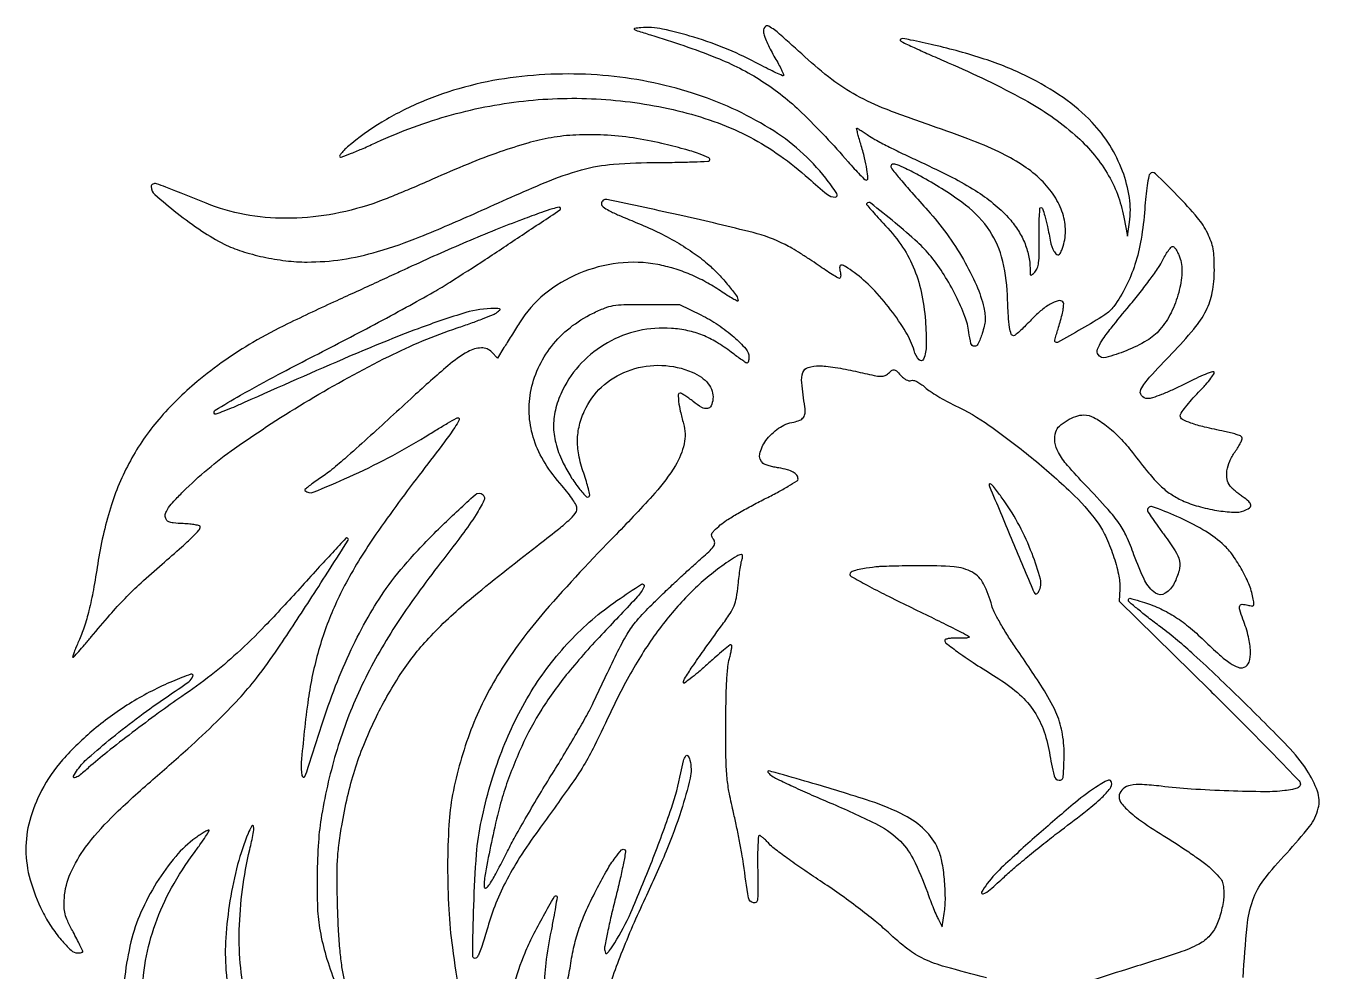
# Model space of a CAD drawing. Extents: x 275 to 749, y 178 to 845.
# Drawn here: x 275.1 to 748.9, y 499.3 to 845.5 of the extents above; entities that cross this region are included whole.
import ezdxf

# ---------------------------------------------------------------- set-up
doc = ezdxf.new("R2010")
doc.units = 0

msp = doc.modelspace()

# ---------------------------------------------------------------- linework, layer by layer
for points in [[(545.361865, 842.940676, 0.045216), (545.827551, 841.367316, 0.012557), (546.838253, 838.998272, 0.012569), (548.122887, 836.362464, 0.012873), (549.528653, 833.815798, -0.007966), (550.859913, 831.459075, -0.012787), (551.910966, 829.403648, -0.006551), (552.712972, 827.673287, -0.311067), (552.646631, 827.313298, -0.310459), (552.272681, 827.243956, -0.003677), (549.883803, 828.328155, -0.009447), (547.089327, 829.685978, -0.00584), (543.854842, 831.381715, 0.025977), (532.346191, 836.836534, 0.02281), (519.828697, 841.335812, 0.023019), (508.30007, 844.321567, 0.073608), (500.391852, 844.800099, 0.015205), (498.140296, 844.535634, 0.672799), (498.058175, 844.198586, 0.081344), (499.01243, 843.722248, 0.001767), (504, 842.195133, -0.020223), (528.070671, 833.841867, -0.049212), (544.779863, 825.294964, -0.050105), (559.320724, 813.744519, -0.021632), (576.314575, 795.725646, 0.006931), (578.606047, 793.148223, 0.010483), (580.677432, 790.975658, 0.005548), (582.466714, 789.215569, 0.193896), (583.001705, 789, 0.434216), (583.601134, 789.641517, 0.021176), (583.244607, 792.865109, 0.023123), (582.385132, 797.132709, 0.012839), (580.965292, 802.25, -0.005149), (580.316769, 804.455149, -0.008792), (579.826766, 806.310938, -0.003224), (579.454128, 807.873427, -0.482582), (579.554729, 808, -0.138434), (579.793856, 807.9325, -0.002003), (581.061554, 807.147848, -0.005336), (582.52684, 806.210878, -0.003474), (584.199868, 805.099058, 0.026072), (586.72206, 803.582536, 0.004968), (591.473863, 801.113012, 0.005288), (597.08641, 798.340847, 0.004839), (602.92392, 795.603203, -0.010321), (614.535207, 790.001705, -0.023485), (622.998019, 785.188904, -0.030092), (629.520394, 780.490897, -0.036504), (634.995386, 775.31467, -0.040346), (638.369675, 770.965307, -0.043757), (640.898891, 766.242987, -0.045896), (642.470831, 761.378005, -0.055255), (643, 756.604213, 0.007626), (643.02949, 754.670828, 0.231585), (643.249436, 754.254118, 0.354148), (643.639361, 754.273916, 0.013973), (644.75, 755.328268, 0.107889), (645.654494, 756.744071, 0.057912), (646.145272, 758.768322, 0.029505), (646.35042, 762.011398, 0.005356), (646.311023, 768.042554, -0.00718), (646.298903, 772.244018, -0.01195), (646.424084, 775.78125, -0.005614), (646.629822, 778.69458, -0.390473), (646.961282, 779, -0.320687), (647.574668, 778.561495, -0.014037), (648.399863, 775.907227, -0.015649), (649.353515, 772.044646, -0.005174), (650.516595, 766.319098, 0.03012), (650.848553, 765.020591, 0.028667), (651.338524, 763.749139, 0.029893), (651.902856, 762.678038, 0.083541), (652.455299, 762.037099, 0.114804), (653.157872, 761.6854, 0.240039), (653.736862, 761.824424, 0.112754), (654.27096, 762.542642, 0.01986), (654.89102, 764.117224, 0.084055), (655.94201, 770.324956, 0.076261), (654.95507, 776.757993, 0.069592), (651.945065, 783.095319, 0.053522), (647.06828, 789.012328, 0.046568), (640.760553, 794.128428, 0.032396), (632.81312, 798.717172, 0.023569), (622.049307, 803.417584, 0.008978), (606.648529, 808.980766, -0.010759), (590.247699, 814.971329, -0.031913), (579.392841, 820.022374, -0.038386), (570.408155, 825.858443, -0.022055), (560.5, 834.151628, 0.004263), (551.234609, 842.484848, 0.049523), (547.284151, 845.334978, 0.392785), (545.780761, 844.994814, 0.201963)], [(595.55143, 840.04857, 0.08703), (596.354083, 839.485456, 0.001602), (601.069833, 837.29439, 0.003899), (606.609916, 834.794045, 0.00259), (613.00143, 832.008691, -0.022843), (640.870482, 818.495752, -0.055927), (659.537983, 805.479526, -0.076501), (671.205021, 791.556452, -0.089708), (677.359124, 775.49113), (678.68111, 768.5), (679.412898, 773.593716, 0.072954), (679.386261, 782.589228, 0.052579), (676.86363, 792.319447, 0.050032), (672.172107, 801.819386, 0.050907), (665.710266, 810.138159, 0.050126), (655.113357, 819.218584, 0.038551), (641.970605, 826.941278, 0.034266), (626.226592, 833.333656, 0.024142), (607.800966, 838.41139, 0.001269), (599.236703, 840.309378, 0.020675), (596.336955, 840.819714, 0.210828), (595.575402, 840.598495, 0.439968)], [(452.584979, 826.444054, 0.032087), (435.778043, 823.046524, 0.034354), (419.935298, 817.579335, 0.0356), (405.527142, 810.221524, 0.040865), (393, 801.183339, 0.018372), (391.703562, 799.991404, 0.030415), (390.712864, 798.883976, 0.031669), (390.080179, 797.970383, 0.341575), (390.1289, 797.551979, 0.297401), (390.679746, 797.429708, 0.003413), (394.353947, 798.840183, 0.009021), (398.649275, 800.612857, 0.005598), (403.6289, 802.840448, -0.040369), (431.071191, 812.89321, -0.042844), (459.231642, 818.157738, -0.043303), (487.598403, 818.515966, -0.043075), (515.654692, 813.987685, -0.027176), (528.706356, 809.943822, -0.03261), (540.444135, 804.70216, -0.032785), (551.348945, 798.005304, -0.027995), (561.904977, 789.603351, 0.011185), (568.731271, 783.784842, 0.176952), (571.568651, 782.802751, 0.592875), (572.23191, 784.066215, 0.020497), (568.135279, 789.709644, 0.087996), (547.627283, 807.928696, 0.060829), (519.33642, 820.879967, 0.056601), (486.50724, 827.354588, 0.054291)], [(467.496033, 804.519056, 0.026057), (458.969229, 802.548634, 0.014315), (448.757058, 799.301836, 0.012525), (437.104044, 794.895589, 0.008651), (424.135555, 789.35358, -0.004248), (418.052095, 786.690256, -0.003855), (411.724386, 784.041351, -0.00386), (406.025599, 781.7584, -0.01236), (402.179276, 780.360534, -0.038504), (386.211849, 776.336097, -0.043091), (370.410609, 775.008878, -0.044993), (355.249454, 776.411576, -0.050467), (341.182633, 780.502736, 0.000589), (326.414598, 786.447564, 0.021727), (322.987147, 787.652563, 0.179847), (321.612162, 787.568225, 0.296684), (321, 786.62736, 0.218044), (322.344181, 783.691541, 0.011474), (330.517587, 776.95788, 0.018812), (339.5915, 770.362095, 0.031401), (347.743595, 765.605889, 0.03869), (354.178177, 762.975752, 0.024269), (362.034882, 760.867553, 0.023747), (370.341015, 759.474726, 0.02947), (378.162032, 759.007006, 0.03758), (390.982574, 759.961541, 0.033821), (403.987935, 762.829653, 0.025285), (419.49913, 768.233522, 0.009563), (440.602403, 777.278517, -0.005621), (465.361881, 788.122412, -0.033196), (478.725942, 792.777639, -0.047644), (490.445182, 794.832916, -0.019306), (506.665328, 795.478596, 0.003555), (513.678362, 795.536719, 0.005596), (519.698088, 795.696817, 0.001762), (524.886925, 795.91127, 0.187036), (525.523413, 796.191419, 0.518573), (525.358591, 797.149163, 0.024979), (521.833179, 798.613301, 0.020214), (516.241999, 800.362882, 0.007035), (508.060199, 802.441352, 0.023016), (497.540677, 804.450073, 0.022874), (486.859448, 805.488514, 0.023836), (476.634612, 805.524432, 0.032724)], [(457, 774.587815, 0.005625), (447.12342, 770.737366, 0.004448), (436.527187, 766.358449, 0.004364), (425.763335, 761.686512, 0.004742), (415.377853, 756.952233, -0.001259), (410.797943, 754.825802, -0.000401), (403.967244, 751.681855, -0.0004), (396.351056, 748.19114, -0.000446), (389, 744.836977, 0.00684), (370.977265, 736.333382, 0.017636), (358.27927, 729.563611, 0.022328), (347.975715, 722.963401, 0.019649), (337.838127, 715.197999, 0.042546), (323.823672, 701.389474, 0.052103), (313.391364, 686.259299, 0.050572), (306.092184, 668.921499, 0.03676), (301.441179, 648.5, -0.007689), (299.841962, 638.944396, -0.015095), (298.224534, 631.40728, -0.018714), (296.467786, 625.274949, -0.028185), (294.443158, 620.097724, 0.007629), (293.521976, 618.000544, 0.012106), (292.804663, 616.175055, 0.006059), (292.264433, 614.638465, 0.285217), (292.336536, 614.330131, 0.424671), (292.609831, 614.334992, 0.002594), (294.470485, 616.353856, 0.008043), (296.612953, 618.780087, 0.004794), (299.088047, 621.732407, -0.006844), (305.872315, 629.757691, -0.014085), (311.439988, 635.810766, -0.01424), (317.300455, 641.499127, -0.00716), (325, 648.357725, 0.002653), (332.214762, 654.668784, 0.013078), (336.168558, 658.353205, 0.017473), (338.514025, 660.823159, 0.18316), (339, 662.105292, 0.348062), (338.739688, 662.433935, 0.014316), (337.164062, 662.757233, 0.019565), (335.146072, 663.030555, 0.011975), (332.75, 663.202283, -0.008877), (329.085261, 663.442127, -0.072778), (327.457971, 663.820414, -0.16618), (326.617133, 664.533047, -0.099691), (326.176522, 665.77997, -0.140633), (326.378605, 667.229765, -0.050835), (327.421006, 669.052432, -0.031996), (329.380251, 671.450338, -0.009452), (332.676522, 674.863803, -0.042586), (351.537842, 690.71307, -0.018836), (378.84873, 708.452537, -0.018887), (408.048912, 724.427912, -0.034261), (433.170895, 734.882353, 0.005027), (438.157359, 736.623324, 0.006664), (442.657015, 738.313366, 0.004893), (446.382374, 739.811727, 0.064174), (447.670895, 740.550111, 0.011518), (448.766985, 741.421305, 0.372792), (448.818006, 741.732471, 0.249969), (448.490008, 741.924541, 0.00702), (446.799221, 741.968197, 0.076212), (436.257621, 740.478838, 0.016717), (418.867254, 734.601457, 0.011866), (393.727865, 724.47066, 0.003369), (355.133224, 707.533267, -0.004801), (351.127137, 705.78885, -0.007762), (347.682204, 704.390661, -0.002562), (344.714569, 703.25698, -0.294382), (344.325649, 703.341018, -0.487322), (344.501691, 704.782664, -0.006017), (353.730489, 710.194242, -0.008633), (367.593329, 717.786379, -0.002023), (391.077448, 730.004546, 0.00329), (402.819375, 736.151423, 0.003299), (414.46877, 742.446822, 0.003223), (424.559301, 748.071091, 0.01314), (430.577448, 751.688516, 0.002729), (443.340392, 759.92245, 0.002204), (456.958106, 768.899332, 0.000176), (470.717469, 778.063842, 0.250784), (471, 778.591711, 0.466587), (470.464351, 779.040755, 0.025782), (468.042704, 778.481391, 0.017081), (464.044665, 777.188724, 0.003401)], [(697.742828, 760.924891, -0.100669), (698.606534, 755.109437, -0.052333), (697.448944, 747.834225, -0.049855), (694.653878, 740.453058, -0.060179), (690.583116, 734.264466, -0.085709), (685.800434, 730.254383, -0.035375), (678.188043, 726.52035, -0.029918), (670.707063, 723.995514, -0.332194), (667.948101, 725.083974, -0.232607), (667.759137, 727.036292, -0.052218), (669.301145, 730.11038, -0.02705), (672.690555, 734.824413, -0.005066), (679.443468, 743.046796, 0.008341), (683.311212, 747.819576, 0.0085), (686.992664, 752.688976, 0.008317), (690.047232, 757.024958, 0.034545), (691.658819, 759.788017, -0.018469), (692.740893, 761.788231, -0.028761), (693.83156, 763.41601, -0.028061), (694.808672, 764.566839, -0.289135), (695.38595, 764.712908, -0.146449), (695.894459, 764.360578, -0.029374), (696.537829, 763.450389, -0.028744), (697.185282, 762.262711, -0.023387)], [(628, 677.57639, 0.099417), (628.15519, 676.803602, 0.000074), (636.099504, 657.829295, 0.000182), (643.85033, 639.343693, 0.038725), (644.735527, 637.621584, 0.219536), (645.02035, 637.432373, 0.165004), (645.395764, 637.497938, 0.094887), (645.821366, 637.848611, 0.045584), (646.223106, 638.434184, 0.196227), (646.774866, 642.909319, 0.025572), (643.727387, 652.230496, 0.029218), (639.0822, 662.479494, 0.03397), (633.472832, 671.590276, 0.004537), (630.756256, 675.325069, 0.025681), (629.191093, 677.22423, 0.101075), (628.374948, 677.817664, 0.545661)], [(375.483731, 639.496832, -0.007171), (362.665513, 625.714638, -0.016361), (352.514899, 615.781709, -0.019627), (342.974821, 607.703857, -0.016425), (332.258726, 599.882453, 0.00815), (323.734141, 593.874223, 0.00529), (314.068665, 586.665418, 0.005301), (304.913388, 579.530465, 0.011686), (298.10921, 573.845984, -0.010465), (294.581367, 570.884031, -0.125021), (292.975061, 570.149793, -0.627551), (292.579848, 570.691928, -0.031969), (294.080398, 573.112908, -0.058039), (297.949621, 577.395579, -0.009062), (306.665435, 584.76667, -0.010486), (316.82208, 592.696695, -0.012014), (326.858963, 599.830489, 0.005658), (334.806244, 605.328385, 0.154618), (336.323447, 607.334658, 0.634403), (335.571729, 608.079496, 0.011881), (328.848849, 605.443865, 0.03823), (313.949443, 597.803923, 0.036014), (300.068739, 587.847541, 0.037844), (288.565676, 576.696077, 0.06142), (280.859617, 565.494304, 0.052802), (276.523155, 554.457853, 0.069266), (275.114714, 543.732597, 0.067441), (276.680798, 532.810501, 0.046901), (281.202507, 521.181076, 0.029342), (284.351165, 515.722776, 0.030454), (288.081665, 510.741342, 0.02864), (291.698724, 506.94287, 0.1904), (294.084987, 506, 0.023942), (294.818878, 506.035162, 0.038171), (295.437465, 506.142656, 0.044695), (295.879045, 506.297712, 0.294001), (296, 506.485637, 0.114078), (295.919854, 506.832341, 0.001528), (294.943629, 508.81565, 0.004265), (293.782109, 511.107998, 0.002779), (292.403845, 513.735637, -0.012584), (290.432477, 517.680163, -0.046323), (289.488564, 520.300798, -0.056165), (289.136219, 522.784447, -0.024971), (289.206484, 526.095571, -0.0867), (291.475747, 535.205997, -0.055101), (296.989653, 544.677965, -0.039433), (306.349328, 555.434039, -0.015688), (320.745869, 568.69884, 0.004998), (334.426524, 580.773616, 0.010069), (344.921765, 590.615066, 0.012609), (353.11886, 599.031762, 0.020413), (359.601858, 606.63337, 0.01875), (367.546938, 617.580158, 0.004494), (379.880128, 636.3496, 0.000812), (393.195381, 657.089842, 0.592621), (392.697161, 658, 0.208025), (392.364791, 657.855463, 0.000274), (387.437402, 652.564694, 0.002245), (381.929897, 646.590981, 0.001373)], [(586.5, 647.336109, 0.007076), (581.728917, 646.688221, 0.032497), (579.001504, 646.095215, 0.062635), (577.475139, 645.442364, 0.266429), (577, 644.613978, 0.272821), (577.431084, 643.882734, 0.002374), (583.338086, 640.65042, 0.007337), (590.304929, 637.012152, 0.004564), (598.576463, 632.94008, -0.001927), (606.88224, 628.90542, -0.003063), (613.956278, 625.381411, -0.000698), (620.128095, 622.248699, -0.137387), (620.634418, 621.782507, -0.490503), (620.527704, 621.497675, -0.042365), (619.648966, 621.305221, -0.030802), (618.301486, 621.211633, -0.015683), (616.60355, 621.251718, 0.021058), (614.854653, 621.274207, 0.031627), (613.33561, 621.133317, 0.032566), (612.183717, 620.874734, 0.259483), (611.815154, 620.5, 0.307008), (612.172004, 619.445874, 0.006199), (616.925049, 615.934776, 0.011929), (622.971747, 611.798205, 0.006512), (630.572595, 607, -0.039351), (638.401135, 601.307251, -0.062284), (643.981619, 595.183214, -0.064766), (647.738671, 588.057861, -0.046649), (650.075519, 579.36623, 0.014729), (651.794176, 570.838693, 0.318388), (653.606823, 569.229594, 0.42563), (655.16696, 570.531213, 0.016793), (655.472843, 578.772843, 0.047116), (654.726105, 586.98814, 0.061241), (652.443315, 594.1854, 0.036326), (647.575624, 603.051615, 0.006828), (637.300617, 618.452156, -0.010671), (634.462346, 622.77791, -0.011539), (631.887031, 627.110892, -0.011104), (629.851545, 630.918132, -0.053322), (628.981158, 633.215036, 0.053441), (625.967569, 641.162069, 0.150688), (621.884648, 645.386537, 0.107589), (615.219716, 647.367862, 0.020489), (602.5, 647.795784, 0.00241), (597.302593, 647.732574, 0.002935), (592.4375, 647.621382, 0.002467), (588.347455, 647.483673, 0.020559)], [(548, 571.110714, 0.056727), (549.795277, 569.972692, 0.003645), (555.402426, 567.303099, 0.005292), (562.156806, 564.234157, 0.003914), (569.689108, 560.977702, -0.01402), (586.327012, 553.381922, -0.071825), (594.686507, 547.666346, -0.091061), (600.125438, 540.452872, -0.029954), (605.37758, 528.186046, 0.004774), (606.485594, 525.189757, 0.004869), (607.643539, 522.234895, 0.004735), (608.698696, 519.687468, 0.020119), (609.404521, 518.197466), (610.8059, 515.52284), (611.536964, 520.397928, 0.03796), (611.960797, 526.196177, 0.023253), (611.622019, 533.046419, 0.023206), (610.688903, 539.558712, 0.057001), (609.250162, 544.16732, 0.097629), (604.459629, 551.005233, 0.072561), (596.938401, 556.376624, 0.040034), (584.464107, 561.58135, 0.008553), (562, 568.48473, 0.000456), (549.615354, 572.047734, 0.023455), (547.177973, 572.62439, 0.676014), (546.933037, 572.239993, 0.067834)], [(668, 567.21927, 0.031801), (659.633589, 561.115906, 0.007178), (646.257039, 549.660324, 0.006521), (633.243319, 537.882382, 0.042665), (627.3277, 531.36299, 0.035543), (625.251216, 528.197381, 0.707272), (625.77512, 527.602076, 0.083393), (628.362584, 529.183037, 0.009088), (633.568638, 533.870711, -0.011541), (637.408648, 537.294394, -0.004594), (642.825285, 541.818703, -0.004543), (648.760921, 546.595119, -0.005698), (654.353741, 550.909975, 0.005293), (663.907497, 558.268352, 0.022995), (669.314525, 562.942961, 0.036386), (672.327888, 566.248468, 0.221584), (672.842365, 568.442412, 0.173263), (672.430501, 569.115835, 0.235776), (671.745959, 569.265809, 0.071395), (670.51519, 568.759945, 0.008541)]]:
    msp.add_lwpolyline(points, format="xyb", close=True)
for points in [[(721.031529, 497, -0.009728), (722.495864, 515.811949, -0.060146), (724.582705, 525.264441, -0.080093), (728.63929, 532.738258, -0.02438), (737.019964, 542.570364, 0.023081), (745.36785, 552.31264, 0.106303), (748.585496, 558.96509, 0.14704), (748.253167, 565.195134, 0.059015), (744.401862, 572.90689, 0.04748), (737.328201, 581.727006, 0.006388), (720.532248, 598.582875, 0.007701), (703.0368, 615.178242, 0.025049), (690.75, 625.391744, -0.004578), (686.246044, 628.834041, -0.007218), (682.451563, 631.878534, -0.002573), (679.258608, 634.54482, -0.220969), (679, 635.101416, -0.11493), (679.136427, 635.687095, -0.31332), (679.489629, 635.882727, -0.047165), (680.335697, 635.715002, -0.00118), (684.099427, 634.582323, -0.031126), (690.145729, 632.327733, -0.034906), (695.628214, 629.410944, -0.032241), (700.997219, 625.552144, -0.020752), (706.715904, 620.443281, 0.010203), (712.352097, 615.190207, 0.034818), (716.310751, 612.116503, 0.056636), (719.247266, 610.597198, 0.184738), (721.398588, 610.599458, 0.229143), (723.207674, 612.526333, 0.081684), (723.749949, 616.36421, 0.055892), (723.026694, 621.716871, 0.028533), (721.000082, 628.198845, -0.013705), (719.796583, 631.682135, -0.16211), (719.819399, 633.093292, -0.332401), (720.655953, 633.655088, -0.048905), (722.802892, 633.334623, 0.026169), (724.3183, 633.037552, 0.288722), (724.85776, 633.279045, 0.185837), (725.012726, 633.971207, 0.011277), (724.647297, 636.102832, 0.051781), (723.120717, 641.112218, 0.029532), (720.318009, 646.793123, 0.02956), (716.877336, 652.085417, 0.053411), (713.386514, 655.890979, 0.049396), (706.341109, 660.953538, 0.026307), (696.769323, 665.836901, 0.020488), (687.827827, 669.389486, 0.516809), (686, 668.093425, 0.146578), (686.180372, 667.491368, 0.003613), (687.799905, 665.069365, 0.007517), (689.779272, 662.247268, 0.005011), (692.127335, 659.071813, -0.019724), (696.153424, 653.277968, -0.09084), (697.688316, 649.508215, -0.119773), (697.572021, 645.977863, -0.046251), (695.817122, 641.368438, -0.13767), (692.525116, 637.688637, -0.304413), (688.929498, 637.773713, -0.125814), (685.068734, 642.303545, -0.027738), (681.059186, 651.78567, 0.02003), (678.32937, 658.529166, 0.045967), (675.625992, 663.28853, 0.032256), (671.560429, 668.389441, 0.005872), (663.32393, 677.245653, -0.011837), (656.712694, 684.526593, -0.051967), (653.392084, 689.280562, -0.093249), (652.128988, 693.093207, -0.11077), (652.456648, 696.86341, -0.132309), (653.771282, 698.912523, -0.049872), (656.531247, 700.957265, -0.049246), (659.796688, 702.492778, -0.085492), (662.741498, 703, -0.124914), (666.33134, 702.088938, -0.040482), (670.955558, 699.072474, -0.036319), (675.889233, 694.643623, -0.028932), (680.546598, 689.212052, 0.00892), (686.449943, 681.742334, 0.029597), (690.69807, 677.143856, 0.042756), (694.512277, 674.057287, 0.04329), (698.780656, 671.678923, 0.036737), (704.648342, 669.547738, 0.027497), (711.362556, 668.046521, 0.026583), (717.55412, 667.35118, 0.105894), (721.309903, 667.927725, 0.051905), (723.325387, 668.944022, 0.284025), (723.829386, 669.996582, 0.189964), (723.168782, 671.258208, 0.02524), (720.75, 673.14519, -0.012352), (719.416398, 674.131385, -0.011414), (718.096842, 675.207824, -0.011487), (716.965959, 676.220029, -0.03688), (716.281803, 676.963285, -0.124156), (715.173552, 679.423513, -0.080414), (715.124259, 682.560871, -0.068185), (716.129325, 686.04385, -0.051472), (718.110129, 689.503822, 0.01932), (719.255822, 691.236729, 0.027707), (720.12231, 692.860714, 0.026684), (720.664784, 694.213483, 0.224039), (720.592692, 694.850022, 0.15825), (720.055617, 695.305455, 0.015999), (718.465533, 695.899311, 0.018787), (716.473953, 696.489003, 0.013889), (714.232563, 696.996159, -0.008887), (706.85405, 698.588267, -0.026881), (701.920952, 700.028408, -0.036161), (698.792414, 701.388467, -0.279027), (698, 702.697873, -0.155524), (698.307984, 703.664076, -0.011556), (699.982813, 705.912321, -0.015156), (702.164344, 708.535795, -0.010897), (704.75, 711.334881, 0.010258), (707.375725, 714.170069, 0.021917), (709.258487, 716.48542, 0.022397), (710.441239, 718.236307, 0.482167), (710.25546, 718.746455, 0.174272), (709.39896, 718.72754, 0.006944), (706.454642, 717.547964, 0.011522), (702.965751, 715.998371, 0.007821), (699.064156, 714.081513, -0.011175), (694.998503, 712.117793, -0.013782), (691.121282, 710.478324, -0.012816), (687.821556, 709.285592, -0.080478), (686.058696, 709, -0.230578), (683.813724, 710.093416, -0.29798), (683.623573, 712.321878, -0.060996), (686.807718, 716.820698, -0.007746), (694.946311, 725.5, 0.018141), (703.017376, 734.474005, 0.056213), (707.501276, 741.260172, 0.072096), (709.752387, 747.883248, 0.045956), (710.5, 756, 0.011595), (710.392686, 760.627072, 0.033062), (710.031272, 763.826745, 0.041051), (709.306982, 766.542513, 0.027704), (708.063262, 769.5, 0.06246), (704.313179, 775.245965, 0.016385), (696.91761, 783.414765, 0.00831), (688.975665, 791.360715, 0.409428), (686.944089, 791.344089, 0.152938), (686.480456, 790.457593, 0.007188), (685.923074, 787.088906, 0.011293), (685.402267, 783.010587, 0.007827), (684.990117, 778.380183, -0.023293), (683.672426, 767.424367, -0.035395), (681.421464, 758.106574, -0.039527), (678.125721, 750.015491, -0.04273), (673.668044, 742.764876, -0.091406), (670.347585, 739.660041, -0.011408), (661.881231, 734.507261, -0.006991), (653.083063, 729.586658, -0.578319), (652.007639, 730.25, -0.063597), (652.038089, 730.441639, -0.000313), (652.591274, 732.328266, -0.00143), (653.228634, 734.474235, -0.000904), (653.983754, 736.973886, 0.013349), (654.734181, 739.701444, 0.025255), (655.167595, 741.939479, 0.026602), (655.317286, 743.643901, 0.207871), (655.031749, 744.368251, 0.271267), (653.297646, 744.821424, 0.062727), (650.403983, 743.599842, 0.046374), (646.845742, 741.07336, 0.025795), (642.99323, 737.399326, -0.008422), (640.969558, 735.330529, -0.012344), (639.115271, 733.586052, -0.007768), (637.522775, 732.204265, -0.176586), (636.962438, 732, -0.323791), (636.077394, 732.640265, -0.041859), (635.50173, 735.049155, -0.023298), (635.059548, 739.272444, -0.004424), (634.681486, 747, 0.056489), (632.538295, 760.908015, 0.092028), (627.366613, 771.633541, 0.078685), (618.036633, 780.880256, 0.032061), (602.853014, 790.394723, 0.006114), (597.317817, 793.300652, 0.034727), (594.25702, 794.601186, 0.100735), (592.63042, 794.816436, 0.39408), (592, 794.14079, 0.170661), (592.363391, 793.107139, 0.004577), (595.462528, 789.315846, 0.007747), (599.659995, 784.431695, 0.003126), (605.533319, 777.890803, -0.028016), (612.453532, 769.366525, -0.025727), (618.59199, 759.882802, -0.026919), (623.350123, 750.496724, -0.048762), (626.039275, 742.324746, -0.025292), (626.474736, 739.786244, -0.04529), (626.535612, 737.672835, -0.043439), (626.214097, 735.524347, -0.021332), (625.454541, 732.863135, -0.027848), (623.90508, 728.94245, -0.314275), (622.538961, 728.142476, -0.322933), (621.349854, 729.152153, -0.028595), (620.583308, 733.25, 0.059386), (619.108102, 739.115837, 0.024612), (615.811664, 746.613398, 0.02409), (611.481848, 754.324853, 0.030167), (606.715396, 761, 0.038275), (601.758196, 766.247812, 0.011767), (593.519487, 773.38416, 0.004205), (584.68279, 780.557581, 0.381798), (583.137688, 780.471022, 0.383256), (583.118266, 780.107788, 0.004741), (584.723967, 778.154499, 0.010963), (586.726857, 775.86834, 0.006608), (589.195499, 773.242701, -0.039202), (595.659329, 765.402023, -0.051006), (600.192705, 757.281308, -0.049299), (603.092093, 748.189722, -0.033382), (604.647947, 737.418638, -0.020811), (604.957946, 728.59028, -0.089725), (603.993098, 723.448361, -0.570741), (602.357837, 723.169199, -0.104255), (600.514735, 726.58453, 0.064655), (597.532042, 733.331667, 0.027255), (591.925494, 741.529092, 0.027211), (585.19808, 749.375447, 0.044267), (578.599962, 755.152439, 0.013096), (575.429955, 757.342057, 0.128554), (573.902085, 757.852759, 0.415826), (573.246304, 757.276116, 0.076971), (573.410644, 755.5, -0.030958), (573.589012, 754.541621, -0.053988), (573.60051, 753.734375, -0.079442), (573.4591, 753.185569, -0.29843), (573.175881, 753, -0.13615), (572.606618, 753.157938, -0.004267), (570.529052, 754.43115, -0.008031), (568.097005, 756.005161, -0.005447), (565.376182, 757.872, 0.008309), (562.338038, 759.931078, 0.006311), (558.942721, 762.090119, 0.006385), (555.705493, 764.035005, 0.014802), (553.217026, 765.390025, 0.055312), (541.535485, 769.767149, 0.007307), (515.782618, 775.889049, 0.002466), (487.968326, 781.929173, 0.476812), (486, 780.334385, 0.23991), (486.546051, 779.261853, 0.033722), (488.714369, 777.897772, 0.022366), (492.378254, 776.130633, 0.005346), (498.621899, 773.53504, -0.017228), (506.363086, 770.09897, -0.019193), (513.569209, 766.24996, -0.020405), (519.999742, 762.130338, -0.027938), (525.402587, 757.88122, -0.022916), (528.978574, 754.42675, -0.018465), (532.502297, 750.408578, -0.013411), (535.430756, 746.605445, -0.158653), (536, 744.856613, -0.556355), (535.743907, 744.6977, -0.011281), (534.11766, 745.549726, -0.015372), (532.050603, 746.7773, -0.008422), (529.592035, 748.400368, 0.025712), (524.222814, 751.684295, 0.0247), (518.473735, 754.448078, 0.024969), (512.547148, 756.603397, 0.02787), (506.647144, 758.066918, 0.076092), (492.145593, 758.582371, 0.070535), (477.746256, 754.795018, 0.071637), (465.164354, 747.234845, 0.083153), (455.95617, 736.752497, -0.00051), (454.532038, 734.460017, -0.000371), (452.942678, 731.911589, -0.000374), (451.430695, 729.495253, -0.000821), (450.269066, 727.648656), (447.83749, 723.797311), (445.787744, 725.997455, 0.218037), (441.992215, 727.563919, 0.119252), (437.050346, 726.167872, 0.049003), (429.711881, 721.031984, 0.008662), (417.131475, 709.866495, -0.000797), (400.32559, 694.471473, -0.005428), (391.935736, 686.975899, -0.011027), (386.531001, 682.458066, -0.024259), (382.167095, 679.30499, 0.010392), (380.158456, 677.936795, 0.017806), (378.550178, 676.703081, 0.01244), (377.350669, 675.661923, 0.427656), (377.342944, 675.323723, 0.301979), (380.393363, 674.709006, 0.008216), (393.52645, 680.325445, 0.016072), (407.819582, 687.277296, 0.016798), (421.423327, 695.037825, -0.002349), (425.802334, 697.706482, -0.003686), (429.593931, 699.954861, -0.001032), (432.907278, 701.87762, -0.131691), (433.363869, 702, -0.553806), (433.843018, 701.234514, -0.034146), (432.219793, 698.402845, -0.014767), (428.528413, 693.213634, -0.001895), (420.242442, 682.350751, 0.011619), (403.379847, 659.328986, 0.028653), (392.407766, 641.499395, 0.036372), (385.163983, 625.350322, 0.034269), (380.166754, 608, 0.018104), (378.566591, 598.987213, 0.008319), (377.104474, 587.147469, 0.005926), (376.018714, 575.677528, 0.062989), (376.221303, 571, 0.264275), (376.756127, 570.346462, 0.411037), (377.371886, 570.615366, 0.01695), (378.588574, 573.998943, 0.000452), (383.435695, 589.110543, -0.014686), (388.594933, 603.748875, -0.018046), (394.294432, 617.069021, -0.019443), (400.492674, 628.99564, -0.024824), (407.153562, 639.438045, -0.029307), (415.963927, 650.421839, -0.016903), (427.748041, 662.612707, -0.007893), (439.682263, 673.792615, -0.400105), (442.611634, 673.721699, -0.322768), (442.944452, 671.672066, -0.025217), (440.059819, 666.561585, -0.019783), (434.87163, 659.04044, -0.005153), (425.939055, 647.380602, 0.023083), (409.593225, 624.381074, 0.033649), (397.577683, 602.617141, 0.03576), (389.11147, 580.506402, 0.031662), (383.468107, 556.5, 0.02492), (382.293847, 546.573805, 0.01365), (381.796297, 534.332719, 0.013477), (381.957974, 522.469855, 0.035209), (382.901752, 514, 0.026088), (385.04964, 504.970054, 0.01864), (388.346946, 495.11796, 0.013036)], [(391.810562, 496, -0.020453), (390.909461, 500.887696, -0.012032), (390.213638, 506.78987, -0.010002), (389.692212, 513.89219, -0.005686), (389.331248, 522.5, -0.004855), (389.120516, 532.616815, -0.015238), (389.252079, 539.412111, -0.018765), (389.775756, 545.391366, -0.011), (390.827475, 552.5, -0.014302), (392.990318, 563.309226, -0.01924), (395.600395, 572.943627, -0.019841), (398.870802, 582.109731, -0.016906), (403.021499, 591.5, -0.031565), (412.276608, 607.925603, -0.043772), (422.682208, 621.230765, -0.032046), (437.548171, 635.234047, -0.009237), (462.25, 654.924326, 0.00417), (469.757676, 660.785386, 0.018961), (473.965999, 664.395999, 0.029358), (476.385073, 666.915439, 0.178454), (477, 668.5835, 0.117681), (476.682299, 669.914647, 0.026225), (475.510257, 671.956892, 0.023852), (473.773533, 674.383738, 0.014926), (471.526175, 677.059028, -0.042763), (465.297179, 685.371966, -0.058366), (461.305052, 693.830088, -0.06299), (459.571038, 702.447381, -0.06285), (460.035072, 711.231764, -0.062373), (462.799326, 720.077027, -0.059435), (467.692223, 728.125832, -0.058107), (474.459194, 734.952273, -0.054804), (482.743375, 740.194545, -0.017776), (487.13804, 742.152588, -0.053572), (490.290007, 743.047215, -0.037092), (494.128563, 743.414393, -0.00528), (502.048538, 743.498789), (514.597076, 743.5), (522.421659, 739.634525, -0.032719), (528.731447, 735.985974, -0.03286), (534.501759, 731.550233, -0.031919), (538.863916, 727.192544, -0.18251), (540, 724.183838, -0.028511), (539.952248, 723.347108, -0.04465), (539.806822, 722.641502, -0.055811), (539.595674, 722.147613, -0.270118), (539.342371, 722, -0.146484), (538.913137, 722.128509, -0.004534), (537.366948, 723.165708, -0.008532), (535.559693, 724.447751, -0.005763), (533.541003, 725.968366, 0.028835), (528.180217, 729.631651, 0.040595), (522.995813, 732.20454, 0.041971), (517.602088, 733.847184, 0.034074), (511.617627, 734.712557, 0.07465), (499.58296, 733.825962, 0.072745), (488.223484, 729.448826, 0.073197), (478.652175, 722.033305, 0.077161), (471.824692, 712.295462, 0.04815), (469.29177, 705.591424, 0.064992), (468.418831, 699.174838, 0.064894), (469.221905, 692.741803, 0.047825), (471.682276, 685.988539, 0.024619), (474.344845, 681.046612, 0.027442), (477.39385, 676.573387, 0.023028), (480.228136, 673.202911, 0.422931), (481.490076, 673.170956, 0.253029), (481.66238, 673.727529, 0.009414), (481.179948, 675.9446, 0.015057), (480.458544, 678.621932, 0.009785), (479.47217, 681.670956, -0.035831), (477.677212, 688.396282, -0.056377), (477.220534, 694.35044, -0.060155), (478.106017, 699.971271, -0.048189), (480.339014, 705.68231, -0.102056), (487.070907, 714.137125, -0.093315), (496.804602, 719.567269, -0.090942), (508.071933, 721.171049, -0.090894), (519.177346, 718.672656, -0.051538), (522.589468, 716.783892, -0.075157), (525.07984, 714.423651, -0.087362), (526.508035, 711.73251, -0.102677), (526.821519, 708.867609, -0.08078), (526.155524, 706.332034, -0.263054), (524.810901, 705.334506, -0.166707), (522.718975, 705.772853, -0.033656), (519.547447, 707.962294, 0.011461), (518.012537, 709.125706, 0.015226), (516.562341, 710.107674, 0.012502), (515.32351, 710.849857, 0.129404), (514.753089, 711, 0.40915), (514.138783, 710.39624, 0.032933), (514.259949, 707.901205, 0.028003), (514.869653, 704.35697, 0.013021), (516.035414, 699.836616, -0.124562), (516.262357, 692.418704, -0.082589), (513.070715, 684.475591, -0.0464), (505.559856, 674.37941, -0.011323), (491.329493, 659.255974, 0.015321), (465.286772, 631.131707, 0.038819), (448.690211, 608.782527, 0.049444), (438.167447, 587.668227, 0.043642), (431.456027, 564, 0.032867), (430.072848, 552.845415, 0.013933), (429.62357, 537.771932, 0.013885), (430.033543, 521.907329, 0.020311), (431.347796, 508, 0.021535), (437.782714, 472.210718, 0.044032)], [(627, 496.905615, -0.007008), (611.939511, 500.899316, -0.039817), (604.164123, 503.762419, -0.056583), (598.192844, 507.386212, -0.023146), (590.95518, 513.541844, 0.017242), (586.270748, 517.622203, 0.008471), (580.048999, 522.502622, 0.008084), (573.082376, 527.604033, 0.008409), (566.044296, 532.409414, -0.005058), (559.738682, 536.65302, -0.006344), (553.983756, 540.71971, -0.005175), (549.243868, 544.235594, -0.048642), (547.38268, 545.954811, 0.0143), (546.282064, 547.121136, 0.019371), (545.219157, 548.105476, 0.016639), (544.296225, 548.844256, 0.161829), (543.827628, 549, 0.392063), (543.494886, 548.691699, 0.005136), (543.292031, 545.619955, 0.011417), (543.170014, 541.905487, 0.006858), (543.186389, 537.493463, -0.008345), (543.195191, 525.55244, -0.466931), (541.667593, 524.314207, -0.312903), (539.898337, 526.132389, -0.007395), (538.023242, 538.5, 0.010019), (537.415417, 542.37184, 0.004272), (536.454229, 547.528125, 0.004225), (535.335309, 553.011628, 0.005537), (534.215554, 558, -0.011745), (532.694214, 565.194124, -0.025007), (531.929558, 570.827657, -0.01802), (531.600943, 577.546762, -0.00364), (531.534587, 589.5, -0.004258), (531.626977, 598.516602, -0.008804), (531.88319, 605.557878, -0.010005), (532.27724, 610.874005, -0.048127), (532.850312, 613.850942, 0.013487), (533.30285, 615.556286, 0.019796), (533.600124, 617.078786, 0.015684), (533.752143, 618.319931, 0.222546), (533.603818, 618.729515, 0.37705), (533.186738, 618.756356, 0.003984), (530.723113, 616.825161, 0.010028), (527.849756, 614.43983, 0.006058), (524.538093, 611.505677, -0.007442), (521.261761, 608.618978, -0.01384), (518.508065, 606.393541, -0.010284), (516.342218, 604.809562, -0.606822), (516, 604.987704, -0.142374), (516.414845, 606.415063, -0.006357), (519.251218, 610.75937, -0.00786), (523.436157, 616.787575, -0.002414), (529.938306, 625.754543, 0.01121), (533.077644, 630.248189, 0.050209), (534.578564, 633.082269, 0.05552), (535.411202, 636.024514, 0.015672), (536.04651, 640.754543, -0.005932), (536.400865, 643.848416, -0.0072), (536.80908, 646.738835, -0.006183), (537.216786, 649.156436, -0.048659), (537.527315, 650.25, 0.126944), (537.67408, 651.453183, 0.428461), (537.102408, 651.870035, 0.09124), (535.536625, 651.27793, 0.011602), (532.482135, 649.334249, 0.043378), (520.430327, 639.655741, 0.035151), (509.279926, 627.375347, 0.032172), (499.062078, 612.523418, 0.024681), (489.808412, 595.130177, -0.004386), (483.387194, 581.781324, -0.022602), (479.438487, 574.593046, -0.018012), (474.522291, 567.146986, -0.002114), (462.902228, 551, 0.014661), (456.001783, 540.885331, 0.023331), (450.773216, 531.810781, 0.026221), (446.868215, 523.15112, 0.027997), (443.986902, 514.31547, -0.010207), (443.048757, 511.048806, -0.012062), (442.024814, 508.001852, -0.010967), (441.046695, 505.481942, -0.071449), (440.355629, 504.31547, -0.711482), (438.812931, 504.867232, -0.005777), (439.201892, 523.367681, -0.010583), (440.21089, 542.125435, -0.033995), (441.99094, 554.5, -0.037932), (449.442262, 579.777839, -0.047568), (460.231201, 601.688743, -0.050448), (474.338878, 620.115162, -0.052765), (491.657456, 635.034985, -0.010399), (500.673368, 641.005242, -0.732594), (501.601584, 640.222725, -0.089229), (499.219204, 636.523501, -0.002773), (486.790167, 623.333193, 0.018336), (473.739667, 608.58995, 0.031358), (464.124836, 595.269267, 0.033843), (456.750733, 581.60422, 0.026306), (450.568761, 565.880054, 0.020404), (448.21728, 557.738884, 0.008164), (445.638922, 546.42438, 0.006503), (443.457774, 535.364898, 0.050377), (443.031803, 530.120473, 0.604087), (443.701144, 529.785228, 0.093352), (445.043616, 531.191682, 0.02281), (447.538709, 535.446716, 0.004609), (451.551327, 543.239293, -0.010707), (454.381257, 548.574198, -0.00386), (458.625318, 556.041126, -0.003826), (463.401933, 564.152216, -0.004535), (468.04255, 571.739293, 0.004103), (472.546777, 579.089096, 0.004147), (476.913602, 586.485917, 0.004043), (480.609896, 592.987921, 0.016799), (482.674433, 597, -0.001945), (491.528831, 615.540719, -0.021884), (495.389864, 622.724122, -0.043755), (498.945235, 627.658146, -0.019552), (504.410991, 633.51395, -0.004182), (508.088227, 637.096613, -0.002575), (512.473312, 641.254897, -0.002582), (516.852183, 645.322344, -0.00462), (520.498156, 648.612478, 0.00458), (525.272927, 652.920544, 0.04844), (527.022463, 654.872473, 0.157269), (527.468393, 656.209212, 0.177512), (527.017165, 657.479318, -0.082653), (526.365028, 658.597989, -0.204948), (526.403525, 659.526554, -0.092675), (527.203035, 660.621825, -0.0102), (529.519009, 662.715457, -0.037338), (531.821896, 664.429976, -0.008753), (535.929021, 666.935831, -0.008972), (540.76821, 669.657821, -0.008708), (545.75, 672.232562, 0.007542), (550.44533, 674.645394, 0.011803), (554.401562, 676.875929, 0.005999), (557.625641, 678.848115, 0.257958), (558, 679.52545, 0.163048), (557.539499, 680.900071, 0.100587), (556.249468, 682.0402, 0.065772), (554.073539, 682.939558, 0.027226), (550.950386, 683.592659, -0.015809), (549.15494, 683.925541, -0.017365), (547.440113, 684.362793, -0.01702), (546.00772, 684.834977, -0.079007), (545.25, 685.258965, -0.284895), (543.998539, 688.710111, -0.107428), (546.188972, 693.598739, -0.083476), (550.876966, 698.134988, -0.106924), (556.418996, 700.408816, 0.057289), (558.620366, 701.067548, 0.134093), (559.954217, 702.128219, 0.136464), (560.550169, 703.706026, 0.060259), (560.48166, 705.952905, -0.011538), (559.340838, 714.832369, -0.111485), (559.783114, 718.583947, -0.240969), (561.697676, 720.398088, -0.072878), (565.785184, 720.974326, -0.026637), (568.17107, 720.834099, -0.009085), (571.611898, 720.383778, -0.009003), (575.399949, 719.747913, -0.010261), (579, 719, 0.003234), (585.869162, 717.471925, 0.045263), (588.380244, 717.164152, 0.125076), (589.946121, 717.509982, 0.079963), (591.464451, 718.607308, -0.048046), (592.462942, 719.430357, -0.211892), (593.196212, 719.560575, -0.131218), (594.004217, 719.116219, -0.014912), (595.479201, 717.616943, 0.034911), (596.570896, 716.59257, 0.054051), (597.654158, 715.889329, 0.067484), (598.640397, 715.548161, 0.142117), (599.44063, 715.615591, -0.158379), (600.305746, 715.660841, -0.04917), (601.539935, 715.196075, -0.04044), (602.987392, 714.329903, -0.025117), (604.539567, 713.099403, 0.032104), (606.40204, 711.664797, 0.011836), (609.197812, 709.878737, 0.011675), (612.351255, 708.067021, 0.013764), (615.419406, 706.50619, -0.042318), (627.993981, 699.178004, -0.018203), (643.478877, 687.43933, -0.018164), (658.022493, 674.648201, -0.043931), (667.509665, 663.946048, -0.050771), (670.616212, 658.716573, -0.026891), (673.421804, 651.708673, -0.0267), (675.404822, 644.643906, -0.0681), (675.851664, 639.354113), (675.616876, 634.818393), (708.838076, 602.159197, -0.002445), (721.571627, 589.518002, -0.003928), (732.291843, 578.600714, -0.000853), (741.586348, 568.9525, -0.198207), (742.029638, 567.821956, -0.183796), (741.691678, 566.97874, -0.108344), (740.790643, 566.348693, -0.054517), (739.128637, 565.860955, -0.013057), (736.280583, 565.429319, -0.033507), (729.019253, 565.012719, -0.006445), (715.83524, 565.31031, -0.007328), (701.984747, 566.004979, -0.014389), (691, 567.035549, 0.016644), (684.020395, 567.658632, 0.064758), (679.703801, 567.340421, 0.121685), (677.097669, 566.09723, 0.158236), (675.67975, 563.883363, 0.224129), (676.177922, 561.224155, 0.054758), (679.249866, 557.829726, 0.033502), (684.871378, 553.477254, 0.009582), (694.141517, 547.5, -0.008161), (698.790956, 544.520777, -0.007888), (703.394369, 541.358166, -0.007832), (707.358143, 538.447449, -0.028488), (709.734345, 536.421417, -0.016833), (712.186342, 533.913633, -0.075311), (713.326863, 532.210783, -0.085977), (713.836319, 530.357579, -0.025753), (713.969278, 527.421417, -0.034048), (713.799667, 525.143175, -0.017691), (713.295266, 522.33555, -0.017508), (712.570876, 519.476528, -0.025447), (711.71791, 517.018754, -0.081488), (708.905745, 512.406604, -0.095078), (704.892821, 509.220486, -0.040455), (697.611082, 506.136686, -0.004335), (680.138071, 500.519149, 0.00145), (665.311757, 495.84673, 0.01162)], [(473.256628, 494.410297, 0.021985), (474.594786, 501.284777, -0.019786), (475.981616, 508.580203, -0.026729), (477.842705, 515.031281, -0.023961), (480.54724, 521.75907, -0.012066), (484.562828, 529.982159, -0.011443), (488.04377, 536.334559, -0.026785), (491.000964, 540.870639, -0.03236), (493.36688, 543.702556, -0.420287), (494.606656, 543.720374, -0.248176), (494.825507, 543.020092, -0.003036), (493.903953, 538.220387, -0.008141), (492.695428, 532.606733, -0.005133), (491.110828, 526.091809, 0.004837), (489.495011, 519.46561, 0.006723), (488.18538, 513.498955, 0.004336), (487.19977, 508.480994, 0.081798), (487.164536, 506.882732, 0.094211), (487.499465, 505.901897, 0.456278), (488.005649, 505.800476, 0.080583), (488.854046, 506.708259, 0.005318), (490.823001, 509.712606, 0.039644), (496.706353, 520.735914, 0.009891), (504.499226, 539.628031, 0.010188), (511.5758, 558.949996, 0.034124), (515.073646, 571.968806, -0.011783), (516.036179, 576.317586, -0.095312), (516.886703, 578.165094, -0.515246), (517.66475, 578.163358, -0.093047), (518.386782, 576.595072, -0.118566), (518.4521, 569.980323, -0.021808), (515.175041, 558.128601, -0.020393), (509.692663, 543.301017, -0.011934), (501.991402, 526, 0.016793), (493.127113, 505.553774, 0.024416), (486.819761, 486.937925, 0.028118)], [(317.655215, 489, -0.040053), (318.985768, 503.179822, -0.042372), (322.555982, 516.692049, -0.040985), (328.48443, 529.793412, -0.033265), (336.850859, 542.75, 0.006196), (339.146298, 545.914984, 0.011121), (340.939364, 548.576563, 0.006142), (342.291439, 550.741229, 0.584853), (342.145883, 551, 0.125435), (341.631728, 550.868952, 0.00972), (340.387244, 550.158767, 0.012806), (338.922655, 549.233139, 0.00942), (337.346755, 548.136228, 0.060242), (330.007114, 541.336236, 0.036615), (323.028823, 531.765523, 0.035654), (317.275014, 520.861262, 0.044282), (313.606251, 510, 0.059377), (310.599527, 484.773607, 0.049955)], [(356.050272, 486.83791, -0.063221), (353.305024, 514.400546, -0.051401), (357.147096, 543.854379, 0.008597), (358.425549, 549.702328, 0.075874), (358.548328, 552.336361, 0.719025), (357.924876, 552.475224, 0.036869), (356.529211, 549.724153, 0.034995), (352.701676, 538.395347, 0.02384), (349.889866, 525.084727, 0.023847), (348.358934, 511.573697, 0.035137), (348.419831, 499.6373, 0.023327), (350.192192, 485.181026, 0.029098)], [(451.260442, 481.144355, -0.064312), (457.977833, 506, -0.018492), (460.858564, 512.291614, -0.011068), (464.718743, 519.555048, -0.003627), (468.748271, 526.627454, -0.492667), (469.59506, 526.738273, -0.239898), (469.719552, 526.355572, -0.001636), (469.152192, 522.832412, -0.005847), (468.435302, 518.769092, -0.003648), (467.504932, 514.024216, 0.019519), (465.586799, 502.279061, 0.032077), (464.996064, 492.230163, 0.035093)]]:
    msp.add_lwpolyline(points, format="xyb")

doc.saveas('drawing.dxf')
